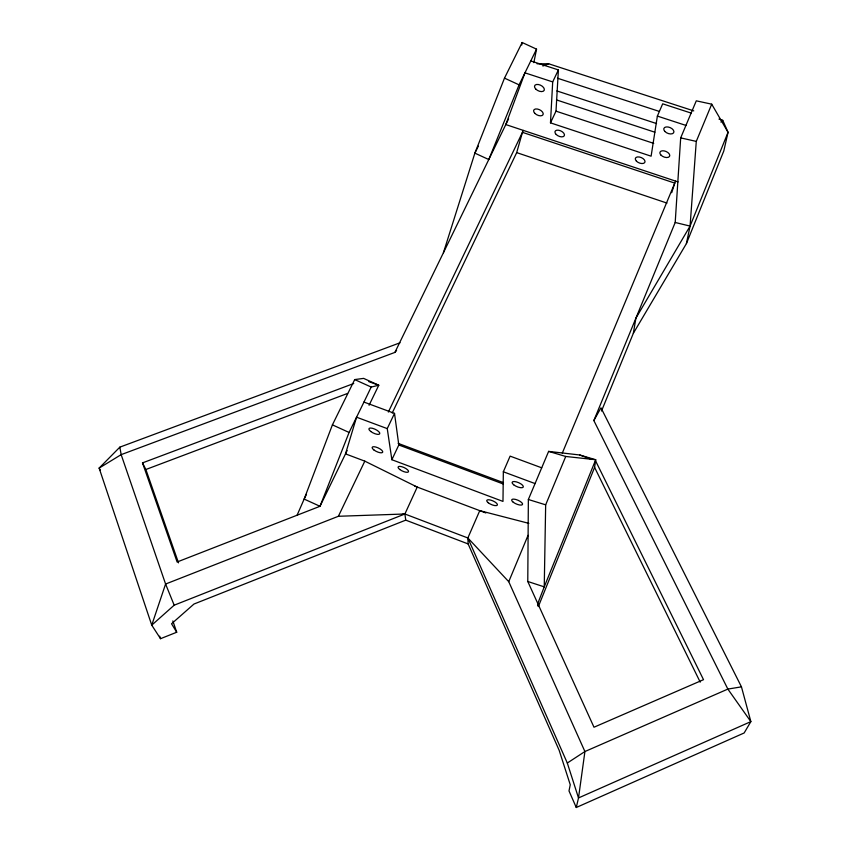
<?xml version="1.0" encoding="UTF-8"?>
<svg xmlns="http://www.w3.org/2000/svg" width="850" height="850" viewBox="0 0 850 850"><rect width="100%" height="100%" fill="white"/><g stroke="black" fill="none" stroke-linecap="round" stroke-linejoin="round"><path stroke-width="1.27" d="M595.553 460.796L703.513 679.681L593.991 727.228L527.776 581.485L528.36 499.502L548.622 451.392L579.711 454.984L595.712 459.733L594.596 467.404L538.347 606.571M541.705 467.819L510.117 456.131L503.338 471.782L502.977 501.415L391.871 459.723L387.249 428.612L394.517 413.376L363.959 402.071L349.095 432.469L319.993 506.292L177.119 561.999L142.502 462.889L353.728 383.509M527.776 581.485L544.244 586.861L595.712 459.733L565.739 456.471L545.668 504.836L544.244 586.861L537.784 603.532L537.614 605.721M691.124 113.071L662.681 103.828L657.369 116.089L651.111 156.188L550.481 122.857L552.691 81.908L558.397 69.923L530.772 60.945M550.481 122.857L555.996 111.159L558.397 69.923M528.859 523.356L479.751 510.648L467.861 537.976L468.127 543.926L559.141 750.263L570.254 784.752L569.001 790.925L576.268 807.5L744.154 732.966L750.858 721.618L727.855 689.084L593.852 420.569L675.197 222.477L680.68 137.881L696.288 100.831L711.716 104.178L728.046 132.313L723.796 150.971L686.407 243.599L633.356 333.264L601.492 411.06M686.407 243.599L690.072 226.089L696.278 141.398L711.716 104.178M521.773 45.008L522.144 42.5L536.541 49.151L533.832 62.656M633.356 333.264L635.896 318.197L690.072 226.089L728.046 132.313L722.744 120.307L718.962 119.074M576.268 807.5L578.51 797.938L584.917 751.538L508.746 581.687L467.861 537.976L404.887 513.995L338.385 516.279L165.591 584.035L151.746 625.154L160.523 638.69L176.715 632.241L172.847 620.936M392.222 413.004L516.683 152.617L522.442 132.345L674.773 183.111L671.691 192.706M443.413 252.748L474.874 153.138L504.496 78.126L522.144 42.5M369.059 405.291L378.771 385.231L363.619 378.388L354.705 379.578L332.414 424.862L304.151 499.078L297.086 515.227M536.541 49.151L519.084 84.851L488.782 159.545L474.874 153.138L478.337 146.126M508.746 581.687L528.062 535.319M562.307 453.092L675.601 181.114M391.871 459.723L398.809 444.996L394.517 413.376M338.385 516.279L364.809 461.146L417.233 487.071L404.887 513.995L405.748 520.136L468.127 543.926M388.344 412.048L523.366 130.411M363.959 402.071L371.184 387.058L378.771 385.231L368.826 381.629M347.119 450.564L319.993 506.292L304.151 499.078L306.478 494.349M402.284 514.335L404.887 513.995L174.186 605.189L151.746 625.154L99.142 468.095L121.157 454.644L394.91 352.399L508.598 118.83M593.852 420.569L600.982 407.798L741.455 686.853L750.858 721.618L578.51 797.938L567.311 763.024L467.861 537.976M394.91 352.399L396.578 350.487M399.999 342.794L119.85 447.142L99.142 468.095L100.427 470.337M720.906 122.06L722.744 120.307M567.311 763.024L584.917 751.538L727.855 689.084L741.455 686.853M405.748 520.136L193.981 604.031L171.551 623.773L176.715 632.241M542.852 66.013L548.696 63.782L693.738 110.882M142.502 462.889L145.871 469.498L347.544 393.444M537.03 63.792L548.696 63.782M680.68 137.881L696.278 141.398M675.197 222.477L690.072 226.089M548.622 451.392L565.739 456.471M528.36 499.502L545.668 504.836M557.515 78.232L659.43 111.456M552.691 81.908L524.96 72.845L505.803 124.567L678.034 181.921M657.369 116.089L685.929 125.418M556.888 90.939L656.551 123.569M556.474 99.907L654.861 132.218M555.996 111.159L653.735 143.384M516.683 152.617L666.984 203.086M579.711 454.984L591.898 459.457M387.249 428.612L356.564 417.201L345.504 453.879L364.809 461.146M503.338 471.782L535.064 483.576M398.151 443.371L503.476 482.662M398.809 444.996L503.253 483.979M414.8 486.147L485.86 512.954M354.705 379.578L371.184 387.058M332.414 424.862L349.095 432.469M504.496 78.126L519.084 84.851M594.596 467.404L700.219 682.146M174.186 605.189L165.591 584.035L121.157 454.644L119.85 447.142M145.871 469.498L178.511 562.859M159.683 636.193L160.523 638.69M556.187 134.47A5.111 2.826 25.3 0 0 564.262 135.809A5.111 2.826 25.3 0 0 558.662 130.231A5.111 2.826 25.3 0 0 556.187 134.47M535.84 89.123A5.291 3.018 26.4 0 0 544.149 90.408A5.291 3.018 26.4 0 0 538.294 84.501A5.291 3.018 26.4 0 0 535.84 89.123M636.416 161.128A5.153 2.879 23.1 0 0 644.736 162.541A5.153 2.879 23.1 0 0 639.327 156.995A5.153 2.879 23.1 0 0 636.416 161.128M534.905 113.411A5.174 2.89 26.1 0 0 543.023 114.718A5.174 2.89 26.1 0 0 537.306 109.012A5.174 2.89 26.1 0 0 534.905 113.411M513.198 502.191A5.897 2.051 23.3 0 0 522.399 504.656A5.897 2.051 23.3 0 0 515.801 499.471A5.897 2.051 23.3 0 0 513.198 502.191M488.283 502.786A5.791 1.987 23.6 0 0 497.261 505.208A5.791 1.987 23.6 0 0 490.705 500.108A5.791 1.987 23.6 0 0 488.283 502.786M370.781 431.492A5.961 2.093 25.4 0 0 379.727 433.808A5.961 2.093 25.4 0 0 372.576 428.326A5.961 2.093 25.4 0 0 370.781 431.492M664.881 131.452A5.366 3.113 22.6 0 0 673.593 132.844A5.366 3.113 22.6 0 0 668.058 126.99A5.366 3.113 22.6 0 0 664.881 131.452M399.787 469.508A5.727 1.944 24.8 0 0 408.457 471.835A5.727 1.944 24.8 0 0 401.678 466.682A5.727 1.944 24.8 0 0 399.787 469.508M513.676 484.776A6.056 2.167 23.3 0 0 523.133 487.263A6.056 2.167 23.3 0 0 516.364 481.876A6.056 2.167 23.3 0 0 513.676 484.776M373.968 450.001A5.801 1.987 25.2 0 0 382.67 452.296A5.801 1.987 25.2 0 0 375.732 447.015A5.801 1.987 25.2 0 0 373.968 450.001M660.96 155.093A5.238 2.964 22.5 0 0 669.46 156.506A5.238 2.964 22.5 0 0 664.041 150.864A5.238 2.964 22.5 0 0 660.96 155.093"/></g></svg>
